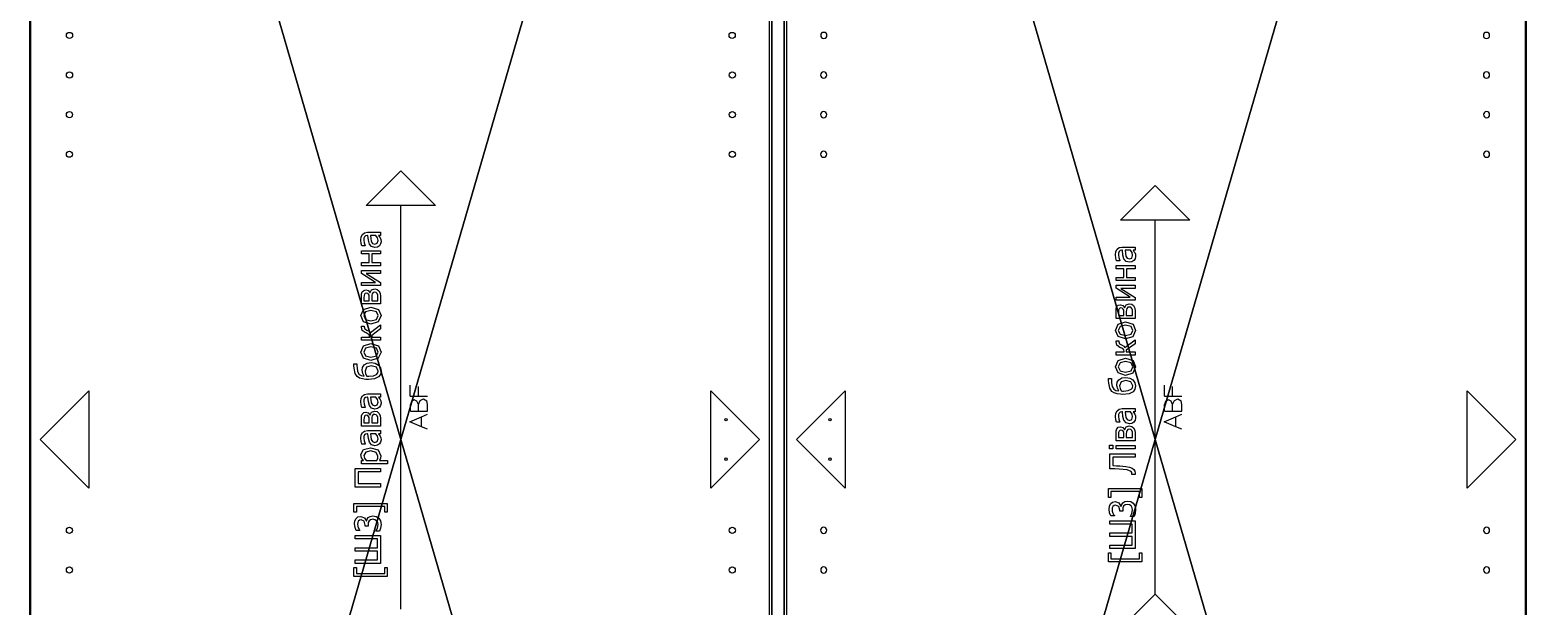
# Model space of a CAD drawing. Header units: millimetres. Extents: x -45532 to 18, y -11338 to 4436.
# Drawn here: x -40834 to -39624, y 897 to 1363 of the extents above; entities that cross this region are included whole.
import ezdxf

# ---------------------------------------------------------------- set-up
doc = ezdxf.new("R2010")
doc.units = ezdxf.units.MM
doc.header["$LTSCALE"] = 25.4
doc.layers.get('0').update_dxf_attribs({"true_color": 0xffffff})
for name, color, linetype, true_color in [('ABF_cuttingLines', 134, 'Continuous', 0x009987), ('ABF_D5.0_DEPTH8', 252, 'Continuous', 0x777799), ('ABF_edgeBanding', 252, 'Continuous', 0x777799), ('ABF_Label', 190, 'Continuous', 0x9900ff), ('DEPTH3.0-ARTICLE46331', 134, 'Continuous', 0x009987)]:
    doc.layers.add(name, color=color, linetype=linetype, true_color=true_color)

# ---------------------------------------------------------------- blocks, each defined once
blk = doc.blocks.new('Group184#1')
at = {"layer": 'DEPTH3.0-ARTICLE46331', "color": 0}
for centre in [(-37, 16), (-37, -16)]:
    blk.add_circle(centre, 1, dxfattribs=at)
blk = doc.blocks.new('Group#492')
at = {"layer": 'ABF_D5.0_DEPTH8', "color": 0, "extrusion": (1, 1.48988e-08, 2.29886e-14)}
blk.add_circle((2.5, 2.5, 0), 2.5, dxfattribs=at)
blk = doc.blocks.new('Group#672')
at = {"layer": 'ABF_D5.0_DEPTH8', "color": 0, "extrusion": (1, 1.48988e-08, 2.29886e-14)}
blk.add_circle((2.5, 2.5, 0), 2.5, dxfattribs=at)
blk = doc.blocks.new('Group#673')
at = {"layer": 'ABF_D5.0_DEPTH8', "color": 0, "extrusion": (1, 1.48988e-08, 2.29886e-14)}
blk.add_circle((2.5, 2.5, 0), 2.5, dxfattribs=at)
blk = doc.blocks.new('Group#676')
at = {"layer": 'ABF_D5.0_DEPTH8', "color": 0, "extrusion": (1, 1.48988e-08, 2.29886e-14)}
blk.add_circle((2.5, 2.5, 0), 2.5, dxfattribs=at)
blk = doc.blocks.new('Group#720')
at = {"layer": 'ABF_D5.0_DEPTH8', "color": 0, "extrusion": (1, 1.48988e-08, 2.29886e-14)}
blk.add_circle((2.5, 2.5, 0), 2.5, dxfattribs=at)
blk = doc.blocks.new('Group#721')
at = {"layer": 'ABF_D5.0_DEPTH8', "color": 0, "extrusion": (1, 1.48988e-08, 2.29886e-14)}
blk.add_circle((2.5, 2.5, 0), 2.5, dxfattribs=at)
blk = doc.blocks.new('Group#722')
at = {"layer": 'ABF_D5.0_DEPTH8', "color": 0, "extrusion": (1, 1.48988e-08, 2.29886e-14)}
blk.add_circle((2.5, 2.5, 0), 2.5, dxfattribs=at)
blk = doc.blocks.new('Group#723')
at = {"layer": 'ABF_D5.0_DEPTH8', "color": 0, "extrusion": (1, 1.48988e-08, 2.29886e-14)}
blk.add_circle((2.5, 2.5, 0), 2.5, dxfattribs=at)
blk = doc.blocks.new('Group#726')
at = {"layer": 'ABF_D5.0_DEPTH8', "color": 0, "extrusion": (1, 1.48988e-08, 2.29886e-14)}
blk.add_circle((2.5, 2.5, 0), 2.5, dxfattribs=at)
blk = doc.blocks.new('Group#727')
at = {"layer": 'ABF_D5.0_DEPTH8', "color": 0, "extrusion": (1, 1.48988e-08, 2.29886e-14)}
blk.add_circle((2.5, 2.5, 0), 2.5, dxfattribs=at)
blk = doc.blocks.new('Group#728')
at = {"layer": 'ABF_D5.0_DEPTH8', "color": 0, "extrusion": (1, 1.48988e-08, 2.29886e-14)}
blk.add_circle((2.5, 2.5, 0), 2.5, dxfattribs=at)
blk = doc.blocks.new('Group#729')
at = {"layer": 'ABF_D5.0_DEPTH8', "color": 0, "extrusion": (1, 1.48988e-08, 2.29886e-14)}
blk.add_circle((2.5, 2.5, 0), 2.5, dxfattribs=at)
blk = doc.blocks.new('Group1201#1')
at = {"layer": 'ABF_Label', "color": 0}
for p, q in [((-62.77, 6.86), (-62.77, 23.92)), ((-62.77, 23.92), (-58.21, 23.92)), ((-58.21, 23.92), (-58.21, 22.67)), ((-56.03, 10.29), (-56.03, 23.33)), ((-56.03, 23.33), (-54.3, 23.33)), ((-54.3, 23.33), (-54.3, 11.8)), ((-49.76, 11.8), (-49.76, 23.33)), ((-49.76, 23.33), (-48.03, 23.33)), ((-48.03, 23.33), (-48.03, 11.8)), ((-43.49, 11.8), (-43.49, 23.33)), ((-43.49, 23.33), (-41.76, 23.33)), ((-41.76, 23.33), (-41.76, 10.29)), ((-39.23, 22.8), (-37.68, 23.35)), ((-37.68, 23.35), (-35.82, 23.6)), ((-35.82, 23.6), (-34.27, 23.42)), ((-34.27, 23.42), (-33.08, 22.87)), ((-29.78, 22.67), (-29.78, 23.92)), ((-29.78, 23.92), (-25.23, 23.92)), ((-25.23, 23.92), (-25.23, 6.86)), ((-15.18, 20.74), (-15.1, 23.33)), ((-15.1, 23.33), (-7.34, 23.33)), ((-7.34, 23.33), (-7.34, 10.29)), ((-4.9, 21.71), (-4.9, 23.42)), ((-4.9, 23.42), (-3.03, 23.42)), ((-3.03, 23.42), (-3.03, 21.71)), ((24.66, 22.26), (26.28, 23.29)), ((26.28, 23.29), (28.94, 23.82)), ((28.94, 23.82), (30.2, 23.92)), ((30.2, 23.92), (31.22, 24)), ((31.22, 24), (31.22, 22.48)), ((-58.21, 22.67), (-61.24, 22.67)), ((-61.24, 22.67), (-61.24, 8.11)), ((-39.23, 20.95), (-39.23, 22.8)), ((-39.12, 20.95), (-39.23, 20.95)), ((-38.56, 21.31), (-39.12, 20.95)), ((-37.83, 21.68), (-38.56, 21.31)), ((-36.9, 21.98), (-37.83, 21.68)), ((-36.92, 16.63), (-36.92, 18.09)), ((-36.92, 18.09), (-36.34, 18.09)), ((-36.18, 16.63), (-36.92, 16.63)), ((-35.96, 22.09), (-36.9, 21.98)), ((-36.34, 18.09), (-34.42, 18.65)), ((-35.09, 16.53), (-36.18, 16.63)), ((-35.1, 22), (-35.96, 22.09)), ((-34.36, 21.69), (-35.1, 22)), ((-34.22, 16.17), (-35.09, 16.53)), ((-34.42, 18.65), (-33.68, 20.28)), ((-33.87, 21.12), (-34.36, 21.69)), ((-32.62, 18.57), (-34.32, 17.53)), ((-34.32, 17.53), (-34.32, 17.41)), ((-34.32, 17.41), (-33.44, 17.14)), ((-33.64, 15.45), (-34.22, 16.17)), ((-33.68, 20.28), (-33.87, 21.12)), ((-33.44, 14.29), (-33.64, 15.45)), ((-33.44, 17.14), (-32.57, 16.57)), ((-33.08, 22.87), (-32.21, 21.85)), ((-31.91, 20.46), (-32.62, 18.57)), ((-32.57, 16.57), (-31.91, 15.6)), ((-32.21, 21.85), (-31.91, 20.46)), ((-31.91, 15.6), (-31.66, 14.16)), ((-26.76, 22.67), (-29.78, 22.67)), ((-26.76, 8.11), (-26.76, 22.67)), ((-15.66, 14.43), (-15.27, 18.47)), ((-15.27, 18.47), (-15.18, 20.74)), ((-13.61, 18.17), (-13.83, 15.12)), ((-13.54, 19.86), (-13.61, 18.17)), ((-13.47, 21.79), (-13.54, 19.86)), ((-9.07, 21.79), (-13.47, 21.79)), ((-9.07, 10.29), (-9.07, 21.79)), ((-3.03, 21.71), (-4.9, 21.71)), ((-4.79, 10.29), (-4.79, 20.07)), ((-4.79, 20.07), (-3.14, 20.07)), ((-3.14, 20.07), (-3.14, 10.29)), ((-0.72, 10.29), (-0.72, 20.07)), ((-0.72, 20.07), (2.87, 20.07)), ((2.47, 18.76), (0.91, 18.76)), ((0.91, 18.76), (0.91, 16.08)), ((0.91, 16.08), (2.8, 16.08)), ((3.56, 18.73), (2.47, 18.76)), ((2.8, 16.08), (3.66, 16.14)), ((2.87, 20.07), (4.44, 20.01)), ((4.26, 18.53), (3.56, 18.73)), ((3.66, 16.14), (4.22, 16.38)), ((4.22, 16.38), (4.63, 16.85)), ((4.64, 18.15), (4.26, 18.53)), ((4.44, 20.01), (5.43, 19.67)), ((4.63, 16.85), (4.75, 17.57)), ((4.75, 17.57), (4.64, 18.15)), ((6.06, 16.57), (5.03, 15.7)), ((5.03, 15.7), (5.08, 15.64)), ((5.08, 15.64), (6.41, 14.83)), ((5.43, 19.67), (6.2, 18.93)), ((6.44, 17.82), (6.06, 16.57)), ((6.2, 18.93), (6.44, 17.82)), ((8.43, 14.86), (9.79, 15.99)), ((8.8, 19.86), (10.1, 20.15)), ((8.8, 18.19), (8.8, 19.86)), ((8.89, 18.19), (8.8, 18.19)), ((10.44, 18.69), (8.89, 18.19)), ((9.79, 15.99), (11.73, 16.51)), ((10.1, 20.15), (11.78, 20.31)), ((11.78, 18.86), (10.44, 18.69)), ((11.73, 16.51), (14.15, 16.73)), ((11.78, 20.31), (13.48, 20.15)), ((12.71, 18.79), (11.78, 18.86)), ((14.15, 15.42), (12.66, 15.27)), ((13.48, 18.52), (12.71, 18.79)), ((13.48, 20.15), (14.73, 19.58)), ((13.97, 17.98), (13.48, 18.52)), ((14.15, 17.04), (13.97, 17.98)), ((14.15, 16.73), (14.15, 17.04)), ((14.15, 12.7), (14.15, 15.42)), ((14.73, 19.58), (15.52, 18.54)), ((15.52, 18.54), (15.79, 16.98)), ((15.79, 16.98), (15.79, 10.29)), ((23.1, 16.51), (23.16, 17.85)), ((23.44, 13.41), (23.1, 16.51)), ((23.16, 17.85), (23.41, 19.47)), ((23.41, 19.47), (23.88, 21.03)), ((23.88, 21.03), (24.66, 22.26)), ((24.81, 16.84), (24.79, 16.29)), ((24.79, 16.29), (25.04, 13.81)), ((24.84, 17.36), (24.81, 16.84)), ((26.1, 17.99), (24.84, 17.36)), ((25.18, 20.19), (24.87, 18.63)), ((24.87, 18.63), (26.26, 19.41)), ((25.76, 21.27), (25.18, 20.19)), ((27.22, 22.01), (25.76, 21.27)), ((27.47, 18.23), (26.1, 17.99)), ((26.26, 19.41), (27.86, 19.73)), ((29.07, 22.33), (27.22, 22.01)), ((29.47, 17.39), (27.47, 18.23)), ((27.86, 19.73), (29.37, 19.47)), ((30.25, 22.42), (29.07, 22.33)), ((29.37, 19.47), (30.64, 18.63)), ((30.17, 15), (29.47, 17.39)), ((31.22, 22.48), (30.25, 22.42)), ((30.64, 18.63), (31.53, 17.16)), ((31.53, 17.16), (31.84, 15.1)), ((32.88, 15.18), (34.08, 18.99)), ((34.08, 18.99), (37.25, 20.35)), ((35.27, 18), (34.57, 15.18)), ((37.25, 18.93), (35.27, 18)), ((37.25, 20.35), (40.43, 18.99)), ((39.23, 18), (37.25, 18.93)), ((39.92, 15.18), (39.23, 18)), ((40.43, 18.99), (41.62, 15.18)), ((43.31, 10.29), (43.31, 20.07)), ((43.31, 20.07), (44.95, 20.07)), ((44.95, 20.07), (44.95, 15.82)), ((44.95, 15.82), (46.04, 16.09)), ((46.04, 16.09), (46.81, 17.09)), ((46.81, 17.09), (47.03, 17.6)), ((47.03, 17.6), (47.21, 18.1)), ((47.93, 16.15), (47.2, 15.49)), ((47.2, 15.49), (51.18, 10.29)), ((47.21, 18.1), (48.28, 19.63)), ((48.51, 17.33), (47.93, 16.15)), ((48.28, 19.63), (50.06, 20.07)), ((49.09, 18.37), (48.51, 17.33)), ((50.13, 18.66), (49.09, 18.37)), ((50.06, 20.07), (50.51, 20.07)), ((50.51, 18.66), (50.13, 18.66)), ((50.51, 20.07), (50.51, 18.66)), ((51.55, 15.18), (52.75, 18.99)), ((52.75, 18.99), (55.93, 20.35)), ((53.94, 18), (53.25, 15.18)), ((55.93, 18.93), (53.94, 18)), ((55.93, 20.35), (59.1, 18.99)), ((57.9, 18), (55.93, 18.93)), ((58.59, 15.18), (57.9, 18)), ((59.1, 18.99), (60.29, 15.18)), ((61.98, 10.29), (61.98, 20.07)), ((61.98, 20.07), (65.57, 20.07)), ((65.18, 18.76), (63.61, 18.76)), ((63.61, 18.76), (63.61, 16.08)), ((63.61, 16.08), (65.5, 16.08)), ((66.26, 18.73), (65.18, 18.76)), ((65.5, 16.08), (66.36, 16.14)), ((65.57, 20.07), (67.15, 20.01)), ((66.96, 18.53), (66.26, 18.73)), ((66.36, 16.14), (66.92, 16.38)), ((66.92, 16.38), (67.33, 16.85)), ((67.35, 18.15), (66.96, 18.53)), ((67.15, 20.01), (68.14, 19.67)), ((67.33, 16.85), (67.45, 17.57)), ((67.45, 17.57), (67.35, 18.15)), ((68.76, 16.57), (67.73, 15.7)), ((67.73, 15.7), (67.78, 15.64)), ((67.78, 15.64), (69.11, 14.83)), ((68.14, 19.67), (68.9, 18.93)), ((69.14, 17.82), (68.76, 16.57)), ((68.9, 18.93), (69.14, 17.82)), ((71.39, 10.29), (71.39, 20.07)), ((71.39, 20.07), (73.02, 20.07)), ((77.48, 17.59), (72.88, 10.29)), ((73.02, 20.07), (73.02, 12.89)), ((73.02, 12.89), (77.57, 20.07)), ((77.48, 10.29), (77.48, 17.59)), ((77.57, 20.07), (79.11, 20.07)), ((79.11, 20.07), (79.11, 10.29)), ((81.49, 10.29), (81.49, 20.07)), ((81.49, 20.07), (83.14, 20.07)), ((83.14, 20.07), (83.14, 16.12)), ((83.14, 16.12), (87.57, 16.12)), ((87.57, 16.12), (87.57, 20.07)), ((87.57, 20.07), (89.22, 20.07)), ((89.22, 20.07), (89.22, 10.29)), ((91.34, 14.86), (92.7, 15.99)), ((91.71, 19.86), (93.01, 20.15)), ((91.71, 18.19), (91.71, 19.86)), ((91.8, 18.19), (91.71, 18.19)), ((93.34, 18.69), (91.8, 18.19)), ((92.7, 15.99), (94.64, 16.51)), ((93.01, 20.15), (94.69, 20.31)), ((94.69, 18.86), (93.34, 18.69)), ((94.64, 16.51), (97.06, 16.73)), ((94.69, 20.31), (96.39, 20.15)), ((95.62, 18.79), (94.69, 18.86)), ((97.06, 15.42), (95.57, 15.27)), ((96.39, 18.52), (95.62, 18.79)), ((96.39, 20.15), (97.64, 19.58)), ((96.88, 17.98), (96.39, 18.52)), ((97.06, 17.04), (96.88, 17.98)), ((97.06, 16.73), (97.06, 17.04)), ((97.06, 12.7), (97.06, 15.42)), ((97.64, 19.58), (98.43, 18.54)), ((98.43, 18.54), (98.7, 16.98)), ((98.7, 16.98), (98.7, 10.29)), ((-61.24, 8.11), (-58.21, 8.11)), ((-58.21, 8.11), (-58.21, 6.86)), ((-41.76, 10.29), (-56.03, 10.29)), ((-54.3, 11.8), (-49.76, 11.8)), ((-48.03, 11.8), (-43.49, 11.8)), ((-39.58, 10.83), (-39.58, 12.67)), ((-39.58, 12.67), (-39.46, 12.67)), ((-37.96, 10.26), (-39.58, 10.83)), ((-39.46, 12.67), (-37.98, 11.9)), ((-37.98, 11.9), (-36.12, 11.54)), ((-36.02, 10.02), (-37.96, 10.26)), ((-36.12, 11.54), (-35.05, 11.71)), ((-34.19, 10.33), (-36.02, 10.02)), ((-35.05, 11.71), (-34.15, 12.26)), ((-32.81, 11.23), (-34.19, 10.33)), ((-34.15, 12.26), (-33.62, 13.11)), ((-33.62, 13.11), (-33.44, 14.29)), ((-31.96, 12.54), (-32.81, 11.23)), ((-31.66, 14.16), (-31.96, 12.54)), ((-29.78, 6.86), (-29.78, 8.11)), ((-29.78, 8.11), (-26.76, 8.11)), ((-18.04, 10.29), (-18.04, 11.97)), ((-18.04, 11.97), (-17.92, 11.97)), ((-17.74, 10.28), (-18.04, 10.29)), ((-17.92, 11.97), (-17.77, 11.96)), ((-17.77, 11.96), (-17.58, 11.95)), ((-17.37, 10.27), (-17.74, 10.28)), ((-17.58, 11.95), (-17, 12.04)), ((-16.33, 10.44), (-17.37, 10.27)), ((-17, 12.04), (-16.53, 12.34)), ((-16.53, 12.34), (-15.66, 14.43)), ((-15.48, 10.98), (-16.33, 10.44)), ((-14.78, 11.81), (-15.48, 10.98)), ((-14.23, 13.09), (-14.78, 11.81)), ((-13.83, 15.12), (-14.23, 13.09)), ((-7.34, 10.29), (-9.07, 10.29)), ((-3.14, 10.29), (-4.79, 10.29)), ((3.12, 10.29), (-0.72, 10.29)), ((2.84, 14.8), (0.91, 14.8)), ((0.91, 14.8), (0.91, 11.61)), ((0.91, 11.61), (2.33, 11.61)), ((2.33, 11.61), (3.71, 11.68)), ((3.81, 14.77), (2.84, 14.8)), ((4.69, 10.45), (3.12, 10.29)), ((3.71, 11.68), (4.55, 11.96)), ((4.47, 14.58), (3.81, 14.77)), ((5.11, 14.04), (4.47, 14.58)), ((4.55, 11.96), (5.08, 12.48)), ((5.93, 11.08), (4.69, 10.45)), ((5.08, 12.48), (5.25, 13.24)), ((5.25, 13.24), (5.11, 14.04)), ((6.68, 11.99), (5.93, 11.08)), ((6.41, 14.83), (6.95, 13.25)), ((6.95, 13.25), (6.68, 11.99)), ((8, 13.13), (8.43, 14.86)), ((8.24, 11.88), (8, 13.13)), ((8.87, 10.89), (8.24, 11.88)), ((9.82, 10.25), (8.87, 10.89)), ((10.13, 14.39), (9.7, 13.23)), ((9.7, 13.23), (10.17, 11.96)), ((10.97, 10.02), (9.82, 10.25)), ((11.22, 15.01), (10.13, 14.39)), ((10.17, 11.96), (11.56, 11.54)), ((12.11, 10.14), (10.97, 10.02)), ((12.66, 15.27), (11.22, 15.01)), ((11.56, 11.54), (12.97, 11.87)), ((12.96, 10.49), (12.11, 10.14)), ((13.61, 10.92), (12.96, 10.49)), ((12.97, 11.87), (14.15, 12.7)), ((14.15, 11.33), (13.61, 10.92)), ((14.15, 10.29), (14.15, 11.33)), ((15.79, 10.29), (14.15, 10.29)), ((24.45, 11.32), (23.44, 13.41)), ((25.76, 10.34), (24.45, 11.32)), ((25.04, 13.81), (25.72, 12.31)), ((25.72, 12.31), (26.55, 11.64)), ((27.45, 10.02), (25.76, 10.34)), ((26.55, 11.64), (27.51, 11.45)), ((29.11, 10.37), (27.45, 10.02)), ((27.51, 11.45), (29.47, 12.4)), ((30.51, 11.39), (29.11, 10.37)), ((29.47, 12.4), (30.17, 15)), ((31.48, 13.01), (30.51, 11.39)), ((31.84, 15.1), (31.48, 13.01)), ((34.04, 11.41), (32.88, 15.18)), ((37.25, 10.02), (34.04, 11.41)), ((34.57, 15.18), (35.27, 12.39)), ((35.27, 12.39), (37.25, 11.44)), ((37.25, 11.44), (39.22, 12.37)), ((40.43, 11.36), (37.25, 10.02)), ((39.22, 12.37), (39.92, 15.18)), ((41.62, 15.18), (40.43, 11.36)), ((44.95, 10.29), (43.31, 10.29)), ((45.78, 14.8), (44.95, 14.8)), ((44.95, 14.8), (44.95, 10.29)), ((49.13, 10.29), (45.78, 14.8)), ((51.18, 10.29), (49.13, 10.29)), ((52.72, 11.41), (51.55, 15.18)), ((55.93, 10.02), (52.72, 11.41)), ((53.25, 15.18), (53.94, 12.39)), ((53.94, 12.39), (55.93, 11.44)), ((55.93, 11.44), (57.89, 12.37)), ((59.1, 11.36), (55.93, 10.02)), ((57.89, 12.37), (58.59, 15.18)), ((60.29, 15.18), (59.1, 11.36)), ((65.83, 10.29), (61.98, 10.29)), ((65.55, 14.8), (63.61, 14.8)), ((63.61, 14.8), (63.61, 11.61)), ((63.61, 11.61), (65.04, 11.61)), ((65.04, 11.61), (66.41, 11.68)), ((66.52, 14.77), (65.55, 14.8)), ((67.39, 10.45), (65.83, 10.29)), ((66.41, 11.68), (67.25, 11.96)), ((67.17, 14.58), (66.52, 14.77)), ((67.81, 14.04), (67.17, 14.58)), ((67.25, 11.96), (67.79, 12.48)), ((68.64, 11.08), (67.39, 10.45)), ((67.79, 12.48), (67.95, 13.24)), ((67.95, 13.24), (67.81, 14.04)), ((69.38, 11.99), (68.64, 11.08)), ((69.11, 14.83), (69.65, 13.25)), ((69.65, 13.25), (69.38, 11.99)), ((72.88, 10.29), (71.39, 10.29)), ((79.11, 10.29), (77.48, 10.29)), ((83.14, 10.29), (81.49, 10.29)), ((87.57, 14.7), (83.14, 14.7)), ((83.14, 14.7), (83.14, 10.29)), ((87.57, 10.29), (87.57, 14.7)), ((89.22, 10.29), (87.57, 10.29)), ((90.91, 13.13), (91.34, 14.86)), ((91.15, 11.88), (90.91, 13.13)), ((91.78, 10.89), (91.15, 11.88)), ((92.73, 10.25), (91.78, 10.89)), ((93.04, 14.39), (92.61, 13.23)), ((92.61, 13.23), (93.08, 11.96)), ((93.88, 10.02), (92.73, 10.25)), ((94.12, 15.01), (93.04, 14.39)), ((93.08, 11.96), (94.47, 11.54)), ((95.02, 10.14), (93.88, 10.02)), ((95.57, 15.27), (94.12, 15.01)), ((94.47, 11.54), (95.88, 11.87)), ((95.87, 10.49), (95.02, 10.14)), ((96.52, 10.92), (95.87, 10.49)), ((95.88, 11.87), (97.06, 12.7)), ((97.06, 11.33), (96.52, 10.92)), ((97.06, 10.29), (97.06, 11.33)), ((98.7, 10.29), (97.06, 10.29)), ((-79.46, 0), (112.48, 0)), ((-58.21, 6.86), (-62.77, 6.86)), ((-25.23, 6.86), (-29.78, 6.86)), ((6.49, -10.57), (8.95, -4.58)), ((8.95, -4.58), (11.61, -10.57)), ((14.53, -4.88), (17.96, -4.88)), ((14.53, -4.88), (14.53, -8.98)), ((19.51, -5.38), (17.96, -4.88)), ((20.29, -6.84), (19.51, -5.38)), ((19.55, -8.25), (20.29, -6.84)), ((22.27, -4.79), (22.27, -8.97)), ((22.27, -4.79), (27.81, -4.79)), ((5.21, -13.72), (6.49, -10.57)), ((6.49, -10.57), (11.61, -10.57)), ((11.61, -10.57), (13.01, -13.72)), ((14.53, -8.98), (14.53, -13.72)), ((14.53, -8.98), (17.96, -8.98)), ((14.53, -13.72), (17.96, -13.72)), ((17.96, -8.98), (19.55, -8.25)), ((17.96, -8.98), (20.04, -9.9)), ((17.96, -13.72), (19.76, -13.36)), ((20.74, -11.59), (19.76, -13.36)), ((20.04, -9.9), (20.74, -11.59)), ((22.27, -8.97), (27.09, -8.97)), ((22.27, -8.97), (22.27, -13.72))]:
    blk.add_line(p, q, dxfattribs=at)
for points in [[(-79.46, 0, 0), (-104.86, -25.4, 0), (-130.26, 0, 0), (-104.86, 25.4, 0), (-79.46, 0, 0)], [(112.48, 17.78, 0), (130.26, 0, 0), (112.48, -17.78, 0), (112.48, 17.78, 0)]]:
    blk.add_polyline3d(points, close=True, dxfattribs=at)
blk = doc.blocks.new('Group1834#1')
at = {"layer": 'ABF_cuttingLines', "color": 0}
blk.add_polyline3d([(-186.9, 2080.1, 0), (-186.9, 16.9, 0), (410.7, 16.9, 0), (410.7, 2080.1, 0), (-186.9, 2080.1, 0)], close=True, dxfattribs=at)
blk = doc.blocks.new('Group1835#1')
at = {"layer": 'ABF_edgeBanding', "color": 0}
for points in [[(-179, 1048.5, 0), (-139.7, 1087.8, 0), (-139.7, 1009.2, 0), (-179, 1048.5, 0)], [(402.9, 1048.5, 0), (363.5, 1009.2, 0), (363.5, 1087.8, 0), (402.9, 1048.5, 0)]]:
    blk.add_polyline3d(points, close=True, dxfattribs=at)
blk = doc.blocks.new('___#56')
at = {"color": 0}
for p, q in [((-188.9, 2080.5), (-188.9, 16.5)), ((-188.9, 2080.5, 18), (-188.9, 16.5, 18)), ((-188.9, 2080.5), (-188.9, 16.5)), ((-188.9, 2080.5, 18), (-188.9, 16.5, 18)), ((411.1, 16.5), (411.1, 2080.5)), ((411.1, 16.5, 18), (411.1, 2080.5, 18)), ((411.1, 16.5), (411.1, 2080.5)), ((411.1, 16.5, 18), (411.1, 2080.5, 18))]:
    blk.add_line(p, q, dxfattribs=at)
at = {"color": 0, "extrusion": (-0.009842, 0.999952, 9.26182e-13), "rotation": 269.9999991284582}
for name, p in [('Group#722', (140.8, 18, 1374)), ('Group#723', (-395.1, 18, 1368.7)), ('Group#720', (141.2, 18, 1342)), ('Group#721', (-394.8, 18, 1336.7)), ('Group#726', (141.5, 18, 1310)), ('Group#729', (-394.5, 18, 1304.7)), ('Group#727', (141.8, 18, 1278)), ('Group#728', (-394.2, 18, 1272.7)), ('Group#492', (144.8, 18, 974)), ('Group#672', (-391.2, 18, 968.7)), ('Group#673', (145.1, 18, 942)), ('Group#676', (-390.9, 18, 936.7))]:
    blk.add_blockref(name, p, dxfattribs=at)
at = {"color": 0, "rotation": 180}
blk.add_blockref('Group184#1', (-188.9, 1048.5, 18), dxfattribs=at)
at = {"layer": 'ABF_cuttingLines', "color": 0}
blk.add_blockref('Group1834#1', (0, 0, 18), dxfattribs=at)
at = {"layer": 'ABF_edgeBanding', "color": 0}
blk.add_blockref('Group1835#1', (0, 0, 18), dxfattribs=at)
at = {"layer": 'ABF_Label', "color": 0, "xscale": 1.574803149606299, "yscale": 1.574803149606299, "rotation": 90}
blk.add_blockref('Group1201#1', (111.1, 1048.5, 18), dxfattribs=at)
at = {"color": 0}
mesh = blk.add_polyface(dxfattribs=at)
corners = [(411.1, 2080.5), (-188.9, 16.5), (-188.9, 2080.5), (411.1, 16.5)]
mesh.append_faces([[corners[k] for k in face] for face in [(0, 1, 2), (1, 0, 3)]], dxfattribs={"vtx0": -1, "color": 0})
at = {"color": 7, "true_color": 0xffffff}
mesh = blk.add_polyface(dxfattribs=at)
corners = [(411.1, 16.5, 18), (-188.9, 2080.5, 18), (-188.9, 16.5, 18), (411.1, 2080.5, 18)]
mesh.append_faces([[corners[k] for k in face] for face in [(0, 1, 2), (1, 0, 3)]], dxfattribs={"vtx0": -1, "color": 7})
at = {"color": 0}
mesh = blk.add_polyface(dxfattribs=at)
corners = [(-188.9, 16.5, 18), (-188.9, 2080.5), (-188.9, 16.5), (-188.9, 2080.5, 18)]
mesh.append_faces([[corners[k] for k in face] for face in [(0, 1, 2), (1, 0, 3)]], dxfattribs={"vtx0": -1, "color": 0})
mesh = blk.add_polyface(dxfattribs=at)
corners = [(411.1, 2080.5), (411.1, 16.5, 18), (411.1, 16.5), (411.1, 2080.5, 18)]
mesh.append_faces([[corners[k] for k in face] for face in [(0, 1, 2), (1, 0, 3)]], dxfattribs={"vtx0": -1, "color": 0})
blk = doc.blocks.new('Group196#1')
at = {"layer": 'DEPTH3.0-ARTICLE46331', "color": 0, "extrusion": (0, 0, -1)}
for centre in [(37, 16), (37, -16)]:
    blk.add_circle(centre, 1, dxfattribs=at)
blk = doc.blocks.new('Group#654')
at = {"layer": 'ABF_D5.0_DEPTH8', "color": 0, "extrusion": (1, 1.48988e-08, 2.29886e-14)}
blk.add_circle((2.5, 2.5, 0), 2.5, dxfattribs=at)
blk = doc.blocks.new('Group#655')
at = {"layer": 'ABF_D5.0_DEPTH8', "color": 0, "extrusion": (1, 1.48988e-08, 2.29886e-14)}
blk.add_circle((2.5, 2.5, 0), 2.5, dxfattribs=at)
blk = doc.blocks.new('Group#656')
at = {"layer": 'ABF_D5.0_DEPTH8', "color": 0, "extrusion": (1, 1.48988e-08, 2.29886e-14)}
blk.add_circle((2.5, 2.5, 0), 2.5, dxfattribs=at)
blk = doc.blocks.new('Group#659')
at = {"layer": 'ABF_D5.0_DEPTH8', "color": 0, "extrusion": (1, 1.48988e-08, 2.29886e-14)}
blk.add_circle((2.5, 2.5, 0), 2.5, dxfattribs=at)
blk = doc.blocks.new('Group#660')
at = {"layer": 'ABF_D5.0_DEPTH8', "color": 0, "extrusion": (1, 1.48988e-08, 2.29886e-14)}
blk.add_circle((2.5, 2.5, 0), 2.5, dxfattribs=at)
blk = doc.blocks.new('Group#661')
at = {"layer": 'ABF_D5.0_DEPTH8', "color": 0, "extrusion": (1, 1.48988e-08, 2.29886e-14)}
blk.add_circle((2.5, 2.5, 0), 2.5, dxfattribs=at)
blk = doc.blocks.new('Group#662')
at = {"layer": 'ABF_D5.0_DEPTH8', "color": 0, "extrusion": (1, 1.48988e-08, 2.29886e-14)}
blk.add_circle((2.5, 2.5, 0), 2.5, dxfattribs=at)
blk = doc.blocks.new('Group#663')
at = {"layer": 'ABF_D5.0_DEPTH8', "color": 0, "extrusion": (1, 1.48988e-08, 2.29886e-14)}
blk.add_circle((2.5, 2.5, 0), 2.5, dxfattribs=at)
blk = doc.blocks.new('Group#665')
at = {"layer": 'ABF_D5.0_DEPTH8', "color": 0, "extrusion": (1, 1.48988e-08, 2.29886e-14)}
blk.add_circle((2.5, 2.5, 0), 2.5, dxfattribs=at)
blk = doc.blocks.new('Group#666')
at = {"layer": 'ABF_D5.0_DEPTH8', "color": 0, "extrusion": (1, 1.48988e-08, 2.29886e-14)}
blk.add_circle((2.5, 2.5, 0), 2.5, dxfattribs=at)
blk = doc.blocks.new('Group#667')
at = {"layer": 'ABF_D5.0_DEPTH8', "color": 0, "extrusion": (1, 1.48988e-08, 2.29886e-14)}
blk.add_circle((2.5, 2.5, 0), 2.5, dxfattribs=at)
blk = doc.blocks.new('Group#668')
at = {"layer": 'ABF_D5.0_DEPTH8', "color": 0, "extrusion": (1, 1.48988e-08, 2.29886e-14)}
blk.add_circle((2.5, 2.5, 0), 2.5, dxfattribs=at)
blk = doc.blocks.new('Group1195#1')
at = {"layer": 'ABF_Label', "color": 0}
for p, q in [((-70.36, 7.03), (-70.36, 24.09)), ((-70.36, 24.09), (-65.81, 24.09)), ((-65.81, 24.09), (-65.81, 22.84)), ((-63.63, 10.47), (-63.63, 23.51)), ((-63.63, 23.51), (-61.89, 23.51)), ((-61.89, 23.51), (-61.89, 11.97)), ((-57.36, 11.97), (-57.36, 23.51)), ((-57.36, 23.51), (-55.62, 23.51)), ((-55.62, 23.51), (-55.62, 11.97)), ((-51.08, 11.97), (-51.08, 23.51)), ((-51.08, 23.51), (-49.35, 23.51)), ((-49.35, 23.51), (-49.35, 10.47)), ((-46.82, 22.97), (-45.27, 23.53)), ((-45.27, 23.53), (-43.41, 23.78)), ((-43.41, 23.78), (-41.87, 23.6)), ((-41.87, 23.6), (-40.67, 23.04)), ((-37.38, 22.84), (-37.38, 24.09)), ((-37.38, 24.09), (-32.82, 24.09)), ((-32.82, 24.09), (-32.82, 7.03)), ((-24.44, 10.47), (-24.44, 23.51)), ((-24.44, 23.51), (-14.97, 23.51)), ((-14.97, 23.51), (-14.97, 10.47)), ((32.25, 22.43), (33.88, 23.46)), ((33.88, 23.46), (36.54, 24)), ((36.54, 24), (37.79, 24.1)), ((37.79, 24.1), (38.81, 24.17)), ((38.81, 24.17), (38.81, 22.66)), ((-65.81, 22.84), (-68.83, 22.84)), ((-68.83, 22.84), (-68.83, 8.29)), ((-46.82, 21.13), (-46.82, 22.97)), ((-46.71, 21.13), (-46.82, 21.13)), ((-46.16, 21.48), (-46.71, 21.13)), ((-45.43, 21.85), (-46.16, 21.48)), ((-44.5, 22.15), (-45.43, 21.85)), ((-44.52, 16.81), (-44.52, 18.26)), ((-44.52, 18.26), (-43.94, 18.26)), ((-43.77, 16.81), (-44.52, 16.81)), ((-43.55, 22.26), (-44.5, 22.15)), ((-43.94, 18.26), (-42.02, 18.82)), ((-42.68, 16.71), (-43.77, 16.81)), ((-42.69, 22.18), (-43.55, 22.26)), ((-41.96, 21.86), (-42.69, 22.18)), ((-41.81, 16.34), (-42.68, 16.71)), ((-42.02, 18.82), (-41.27, 20.45)), ((-41.47, 21.3), (-41.96, 21.86)), ((-40.22, 18.74), (-41.91, 17.71)), ((-41.91, 17.71), (-41.91, 17.59)), ((-41.91, 17.59), (-41.03, 17.32)), ((-41.24, 15.63), (-41.81, 16.34)), ((-41.27, 20.45), (-41.47, 21.3)), ((-41.03, 14.46), (-41.24, 15.63)), ((-41.03, 17.32), (-40.16, 16.75)), ((-40.67, 23.04), (-39.8, 22.03)), ((-39.51, 20.64), (-40.22, 18.74)), ((-40.16, 16.75), (-39.51, 15.78)), ((-39.8, 22.03), (-39.51, 20.64)), ((-39.51, 15.78), (-39.25, 14.34)), ((-34.36, 22.84), (-37.38, 22.84)), ((-34.36, 8.29), (-34.36, 22.84)), ((-16.71, 21.97), (-22.71, 21.97)), ((-22.71, 21.97), (-22.71, 10.47)), ((-16.71, 10.47), (-16.71, 21.97)), ((-12.46, 6.86), (-12.46, 20.25)), ((-12.46, 20.25), (-10.81, 20.25)), ((-10.81, 20.25), (-10.81, 19.23)), ((-10.81, 19.23), (-9.45, 20.15)), ((-9.57, 18.64), (-10.81, 17.84)), ((-10.81, 17.84), (-10.81, 12.3)), ((-8.22, 18.95), (-9.57, 18.64)), ((-9.45, 20.15), (-7.82, 20.52)), ((-6.49, 18.03), (-8.22, 18.95)), ((-7.82, 20.52), (-5.19, 19.19)), ((-6.66, 12.69), (-5.95, 15.43)), ((-5.95, 15.43), (-6.49, 18.03)), ((-4.25, 15.62), (-5.42, 11.72)), ((-5.19, 19.19), (-4.25, 15.62)), ((-2.8, 15.03), (-1.44, 16.17)), ((-2.43, 20.04), (-1.13, 20.33)), ((-2.43, 18.37), (-2.43, 20.04)), ((-2.33, 18.37), (-2.43, 18.37)), ((-0.79, 18.86), (-2.33, 18.37)), ((-1.44, 16.17), (0.5, 16.69)), ((-1.13, 20.33), (0.56, 20.49)), ((0.55, 19.03), (-0.79, 18.86)), ((1.44, 15.45), (-0.01, 15.19)), ((0.5, 16.69), (2.92, 16.9)), ((1.48, 18.97), (0.55, 19.03)), ((0.56, 20.49), (2.26, 20.33)), ((2.92, 15.59), (1.44, 15.45)), ((2.26, 18.7), (1.48, 18.97)), ((2.26, 20.33), (3.5, 19.76)), ((2.75, 18.15), (2.26, 18.7)), ((2.92, 17.22), (2.75, 18.15)), ((2.92, 16.9), (2.92, 17.22)), ((2.92, 12.88), (2.92, 15.59)), ((3.5, 19.76), (4.3, 18.72)), ((4.3, 18.72), (4.56, 17.16)), ((4.56, 17.16), (4.56, 10.47)), ((6.87, 10.47), (6.87, 20.25)), ((6.87, 20.25), (10.46, 20.25)), ((10.07, 18.94), (8.5, 18.94)), ((8.5, 18.94), (8.5, 16.26)), ((8.5, 16.26), (10.39, 16.26)), ((11.15, 18.91), (10.07, 18.94)), ((10.39, 16.26), (11.25, 16.31)), ((10.46, 20.25), (12.04, 20.18)), ((11.85, 18.71), (11.15, 18.91)), ((11.25, 16.31), (11.81, 16.55)), ((11.81, 16.55), (12.22, 17.03)), ((12.24, 18.32), (11.85, 18.71)), ((12.04, 20.18), (13.03, 19.85)), ((12.22, 17.03), (12.35, 17.74)), ((12.35, 17.74), (12.24, 18.32)), ((13.65, 16.74), (12.63, 15.88)), ((12.63, 15.88), (12.67, 15.82)), ((12.67, 15.82), (14.01, 15)), ((13.03, 19.85), (13.79, 19.1)), ((14.04, 18), (13.65, 16.74)), ((13.79, 19.1), (14.04, 18)), ((16.02, 15.03), (17.38, 16.17)), ((16.39, 20.04), (17.7, 20.33)), ((16.39, 18.37), (16.39, 20.04)), ((16.49, 18.37), (16.39, 18.37)), ((18.03, 18.86), (16.49, 18.37)), ((17.38, 16.17), (19.33, 16.69)), ((17.7, 20.33), (19.38, 20.49)), ((19.37, 19.03), (18.03, 18.86)), ((20.26, 15.45), (18.81, 15.19)), ((19.33, 16.69), (21.74, 16.9)), ((20.31, 18.97), (19.37, 19.03)), ((19.38, 20.49), (21.08, 20.33)), ((21.74, 15.59), (20.26, 15.45)), ((21.08, 18.7), (20.31, 18.97)), ((21.08, 20.33), (22.32, 19.76)), ((21.57, 18.15), (21.08, 18.7)), ((21.74, 17.22), (21.57, 18.15)), ((21.74, 16.9), (21.74, 17.22)), ((21.74, 12.88), (21.74, 15.59)), ((22.32, 19.76), (23.12, 18.72)), ((23.12, 18.72), (23.38, 17.16)), ((23.38, 17.16), (23.38, 10.47)), ((30.69, 16.69), (30.75, 18.02)), ((31.03, 13.58), (30.69, 16.69)), ((30.75, 18.02), (31, 19.65)), ((31, 19.65), (31.47, 21.21)), ((31.47, 21.21), (32.25, 22.43)), ((32.4, 17.01), (32.39, 16.47)), ((32.39, 16.47), (32.63, 13.99)), ((32.44, 17.53), (32.4, 17.01)), ((33.69, 18.17), (32.44, 17.53)), ((32.77, 20.36), (32.46, 18.8)), ((32.46, 18.8), (33.85, 19.59)), ((33.36, 21.44), (32.77, 20.36)), ((34.81, 22.19), (33.36, 21.44)), ((35.07, 18.4), (33.69, 18.17)), ((33.85, 19.59), (35.45, 19.91)), ((36.66, 22.5), (34.81, 22.19)), ((37.06, 17.57), (35.07, 18.4)), ((35.45, 19.91), (36.97, 19.64)), ((37.84, 22.59), (36.66, 22.5)), ((36.97, 19.64), (38.24, 18.8)), ((37.76, 15.18), (37.06, 17.57)), ((38.81, 22.66), (37.84, 22.59)), ((38.24, 18.8), (39.12, 17.34)), ((39.12, 17.34), (39.44, 15.28)), ((40.47, 15.35), (41.67, 19.16)), ((41.67, 19.16), (44.85, 20.52)), ((42.86, 18.18), (42.17, 15.35)), ((44.85, 19.1), (42.86, 18.18)), ((44.85, 20.52), (48.02, 19.17)), ((46.82, 18.18), (44.85, 19.1)), ((47.51, 15.35), (46.82, 18.18)), ((48.02, 19.17), (49.21, 15.35)), ((50.9, 10.47), (50.9, 20.25)), ((50.9, 20.25), (52.55, 20.25)), ((52.55, 20.25), (52.55, 15.99)), ((52.55, 15.99), (53.64, 16.26)), ((53.64, 16.26), (54.4, 17.26)), ((54.4, 17.26), (54.62, 17.77)), ((54.62, 17.77), (54.81, 18.28)), ((55.53, 16.32), (54.79, 15.67)), ((54.79, 15.67), (58.77, 10.47)), ((54.81, 18.28), (55.88, 19.8)), ((56.1, 17.51), (55.53, 16.32)), ((55.88, 19.8), (57.65, 20.25)), ((56.69, 18.55), (56.1, 17.51)), ((57.72, 18.83), (56.69, 18.55)), ((57.65, 20.25), (58.1, 20.25)), ((58.1, 18.83), (57.72, 18.83)), ((58.1, 20.25), (58.1, 18.83)), ((59.14, 15.35), (60.35, 19.16)), ((60.35, 19.16), (63.52, 20.52)), ((61.54, 18.18), (60.84, 15.35)), ((63.52, 19.1), (61.54, 18.18)), ((63.52, 20.52), (66.69, 19.17)), ((65.49, 18.18), (63.52, 19.1)), ((66.18, 15.35), (65.49, 18.18)), ((66.69, 19.17), (67.88, 15.35)), ((69.57, 10.47), (69.57, 20.25)), ((69.57, 20.25), (73.17, 20.25)), ((72.77, 18.94), (71.2, 18.94)), ((71.2, 18.94), (71.2, 16.26)), ((71.2, 16.26), (73.1, 16.26)), ((73.85, 18.91), (72.77, 18.94)), ((73.1, 16.26), (73.95, 16.31)), ((73.17, 20.25), (74.74, 20.18)), ((74.56, 18.71), (73.85, 18.91)), ((73.95, 16.31), (74.51, 16.55)), ((74.51, 16.55), (74.93, 17.03)), ((74.94, 18.32), (74.56, 18.71)), ((74.74, 20.18), (75.73, 19.85)), ((74.93, 17.03), (75.05, 17.74)), ((75.05, 17.74), (74.94, 18.32)), ((76.35, 16.74), (75.33, 15.88)), ((75.33, 15.88), (75.37, 15.82)), ((75.37, 15.82), (76.71, 15)), ((75.73, 19.85), (76.49, 19.1)), ((76.74, 18), (76.35, 16.74)), ((76.49, 19.1), (76.74, 18)), ((78.98, 10.47), (78.98, 20.25)), ((78.98, 20.25), (80.61, 20.25)), ((85.08, 17.76), (80.47, 10.47)), ((80.61, 20.25), (80.61, 13.07)), ((80.61, 13.07), (85.16, 20.25)), ((85.08, 10.47), (85.08, 17.76)), ((85.16, 20.25), (86.71, 20.25)), ((86.71, 20.25), (86.71, 10.47)), ((89.09, 10.47), (89.09, 20.25)), ((89.09, 20.25), (90.73, 20.25)), ((90.73, 20.25), (90.73, 16.29)), ((90.73, 16.29), (95.17, 16.29)), ((95.17, 16.29), (95.17, 20.25)), ((95.17, 20.25), (96.81, 20.25)), ((96.81, 20.25), (96.81, 10.47)), ((98.93, 15.03), (100.29, 16.17)), ((99.3, 20.04), (100.61, 20.33)), ((99.3, 18.37), (99.3, 20.04)), ((99.4, 18.37), (99.3, 18.37)), ((100.94, 18.86), (99.4, 18.37)), ((100.29, 16.17), (102.23, 16.69)), ((100.61, 20.33), (102.29, 20.49)), ((102.28, 19.03), (100.94, 18.86)), ((103.17, 15.45), (101.72, 15.19)), ((102.23, 16.69), (104.65, 16.9)), ((103.22, 18.97), (102.28, 19.03)), ((102.29, 20.49), (103.99, 20.33)), ((104.65, 15.59), (103.17, 15.45)), ((103.99, 18.7), (103.22, 18.97)), ((103.99, 20.33), (105.23, 19.76)), ((104.48, 18.15), (103.99, 18.7)), ((104.65, 17.22), (104.48, 18.15)), ((104.65, 16.9), (104.65, 17.22)), ((104.65, 12.88), (104.65, 15.59)), ((105.23, 19.76), (106.03, 18.72)), ((106.03, 18.72), (106.29, 17.16)), ((106.29, 17.16), (106.29, 10.47)), ((-68.83, 8.29), (-65.81, 8.29)), ((-65.81, 8.29), (-65.81, 7.03)), ((-49.35, 10.47), (-63.63, 10.47)), ((-61.89, 11.97), (-57.36, 11.97)), ((-55.62, 11.97), (-51.08, 11.97)), ((-47.18, 11), (-47.18, 12.85)), ((-47.18, 12.85), (-47.06, 12.85)), ((-45.56, 10.43), (-47.18, 11)), ((-47.06, 12.85), (-45.58, 12.08)), ((-45.58, 12.08), (-43.72, 11.71)), ((-43.61, 10.2), (-45.56, 10.43)), ((-43.72, 11.71), (-42.65, 11.88)), ((-41.78, 10.5), (-43.61, 10.2)), ((-42.65, 11.88), (-41.75, 12.44)), ((-40.41, 11.4), (-41.78, 10.5)), ((-41.75, 12.44), (-41.21, 13.29)), ((-41.21, 13.29), (-41.03, 14.46)), ((-39.55, 12.71), (-40.41, 11.4)), ((-39.25, 14.34), (-39.55, 12.71)), ((-37.38, 7.03), (-37.38, 8.29)), ((-37.38, 8.29), (-34.36, 8.29)), ((-22.71, 10.47), (-24.44, 10.47)), ((-14.97, 10.47), (-16.71, 10.47)), ((-10.81, 12.3), (-9.7, 11.87)), ((-9.67, 10.44), (-10.81, 10.96)), ((-10.81, 10.96), (-10.81, 6.86)), ((-9.7, 11.87), (-8.65, 11.75)), ((-8.38, 10.27), (-9.67, 10.44)), ((-8.65, 11.75), (-6.66, 12.69)), ((-5.42, 11.72), (-8.38, 10.27)), ((-3.23, 13.3), (-2.8, 15.03)), ((-2.99, 12.06), (-3.23, 13.3)), ((-2.36, 11.06), (-2.99, 12.06)), ((-1.41, 10.42), (-2.36, 11.06)), ((-1.1, 14.57), (-1.53, 13.41)), ((-1.53, 13.41), (-1.06, 12.14)), ((-0.26, 10.2), (-1.41, 10.42)), ((-0.01, 15.19), (-1.1, 14.57)), ((-1.06, 12.14), (0.33, 11.71)), ((0.88, 10.32), (-0.26, 10.2)), ((0.33, 11.71), (1.74, 12.05)), ((1.73, 10.67), (0.88, 10.32)), ((2.38, 11.09), (1.73, 10.67)), ((1.74, 12.05), (2.92, 12.88)), ((2.92, 11.51), (2.38, 11.09)), ((2.92, 10.47), (2.92, 11.51)), ((4.56, 10.47), (2.92, 10.47)), ((10.72, 10.47), (6.87, 10.47)), ((10.44, 14.98), (8.5, 14.98)), ((8.5, 14.98), (8.5, 11.78)), ((8.5, 11.78), (9.93, 11.78)), ((9.93, 11.78), (11.3, 11.85)), ((11.41, 14.94), (10.44, 14.98)), ((12.28, 10.63), (10.72, 10.47)), ((11.3, 11.85), (12.14, 12.13)), ((12.07, 14.76), (11.41, 14.94)), ((12.7, 14.22), (12.07, 14.76)), ((12.14, 12.13), (12.68, 12.66)), ((13.53, 11.25), (12.28, 10.63)), ((12.68, 12.66), (12.84, 13.42)), ((12.84, 13.42), (12.7, 14.22)), ((14.27, 12.17), (13.53, 11.25)), ((14.01, 15), (14.54, 13.43)), ((14.54, 13.43), (14.27, 12.17)), ((15.59, 13.3), (16.02, 15.03)), ((15.83, 12.06), (15.59, 13.3)), ((16.46, 11.06), (15.83, 12.06)), ((17.42, 10.42), (16.46, 11.06)), ((17.72, 14.57), (17.29, 13.41)), ((17.29, 13.41), (17.77, 12.14)), ((18.56, 10.2), (17.42, 10.42)), ((18.81, 15.19), (17.72, 14.57)), ((17.77, 12.14), (19.15, 11.71)), ((19.71, 10.32), (18.56, 10.2)), ((19.15, 11.71), (20.56, 12.05)), ((20.55, 10.67), (19.71, 10.32)), ((21.2, 11.09), (20.55, 10.67)), ((20.56, 12.05), (21.74, 12.88)), ((21.74, 11.51), (21.2, 11.09)), ((21.74, 10.47), (21.74, 11.51)), ((23.38, 10.47), (21.74, 10.47)), ((32.04, 11.5), (31.03, 13.58)), ((33.35, 10.51), (32.04, 11.5)), ((32.63, 13.99), (33.31, 12.49)), ((33.31, 12.49), (34.15, 11.81)), ((35.04, 10.2), (33.35, 10.51)), ((34.15, 11.81), (35.1, 11.62)), ((36.71, 10.54), (35.04, 10.2)), ((35.1, 11.62), (37.06, 12.58)), ((38.1, 11.57), (36.71, 10.54)), ((37.06, 12.58), (37.76, 15.18)), ((39.08, 13.19), (38.1, 11.57)), ((39.44, 15.28), (39.08, 13.19)), ((41.64, 11.58), (40.47, 15.35)), ((44.85, 10.2), (41.64, 11.58)), ((42.17, 15.35), (42.86, 12.56)), ((42.86, 12.56), (44.85, 11.61)), ((44.85, 11.61), (46.81, 12.55)), ((48.02, 11.54), (44.85, 10.2)), ((46.81, 12.55), (47.51, 15.35)), ((49.21, 15.35), (48.02, 11.54)), ((52.55, 10.47), (50.9, 10.47)), ((53.37, 14.98), (52.55, 14.98)), ((52.55, 14.98), (52.55, 10.47)), ((56.73, 10.47), (53.37, 14.98)), ((58.77, 10.47), (56.73, 10.47)), ((60.31, 11.58), (59.14, 15.35)), ((63.52, 10.2), (60.31, 11.58)), ((60.84, 15.35), (61.54, 12.56)), ((61.54, 12.56), (63.52, 11.61)), ((63.52, 11.61), (65.49, 12.55)), ((66.69, 11.54), (63.52, 10.2)), ((65.49, 12.55), (66.18, 15.35)), ((67.88, 15.35), (66.69, 11.54)), ((73.42, 10.47), (69.57, 10.47)), ((73.14, 14.98), (71.2, 14.98)), ((71.2, 14.98), (71.2, 11.78)), ((71.2, 11.78), (72.63, 11.78)), ((72.63, 11.78), (74.01, 11.85)), ((74.11, 14.94), (73.14, 14.98)), ((74.98, 10.63), (73.42, 10.47)), ((74.01, 11.85), (74.85, 12.13)), ((74.77, 14.76), (74.11, 14.94)), ((75.4, 14.22), (74.77, 14.76)), ((74.85, 12.13), (75.38, 12.66)), ((76.23, 11.25), (74.98, 10.63)), ((75.38, 12.66), (75.55, 13.42)), ((75.55, 13.42), (75.4, 14.22)), ((76.98, 12.17), (76.23, 11.25)), ((76.71, 15), (77.25, 13.43)), ((77.25, 13.43), (76.98, 12.17)), ((80.47, 10.47), (78.98, 10.47)), ((86.71, 10.47), (85.08, 10.47)), ((90.73, 10.47), (89.09, 10.47)), ((95.17, 14.87), (90.73, 14.87)), ((90.73, 14.87), (90.73, 10.47)), ((95.17, 10.47), (95.17, 14.87)), ((96.81, 10.47), (95.17, 10.47)), ((98.5, 13.3), (98.93, 15.03)), ((98.74, 12.06), (98.5, 13.3)), ((99.37, 11.06), (98.74, 12.06)), ((100.33, 10.42), (99.37, 11.06)), ((100.63, 14.57), (100.2, 13.41)), ((100.2, 13.41), (100.68, 12.14)), ((101.47, 10.2), (100.33, 10.42)), ((101.72, 15.19), (100.63, 14.57)), ((100.68, 12.14), (102.06, 11.71)), ((102.62, 10.32), (101.47, 10.2)), ((102.06, 11.71), (103.47, 12.05)), ((103.46, 10.67), (102.62, 10.32)), ((104.11, 11.09), (103.46, 10.67)), ((103.47, 12.05), (104.65, 12.88)), ((104.65, 11.51), (104.11, 11.09)), ((104.65, 10.47), (104.65, 11.51)), ((106.29, 10.47), (104.65, 10.47)), ((-87.06, 0), (120.08, 0)), ((-65.81, 7.03), (-70.36, 7.03)), ((-32.82, 7.03), (-37.38, 7.03)), ((-10.81, 6.86), (-12.46, 6.86)), ((6.49, -10.57), (8.95, -4.58)), ((8.95, -4.58), (11.61, -10.57)), ((14.53, -4.88), (17.96, -4.88)), ((14.53, -4.88), (14.53, -8.98)), ((19.51, -5.38), (17.96, -4.88)), ((20.29, -6.84), (19.51, -5.38)), ((19.55, -8.25), (20.29, -6.84)), ((22.27, -4.79), (22.27, -8.97)), ((22.27, -4.79), (27.81, -4.79)), ((5.21, -13.72), (6.49, -10.57)), ((6.49, -10.57), (11.61, -10.57)), ((11.61, -10.57), (13.01, -13.72)), ((14.53, -8.98), (14.53, -13.72)), ((14.53, -8.98), (17.96, -8.98)), ((14.53, -13.72), (17.96, -13.72)), ((17.96, -8.98), (19.55, -8.25)), ((17.96, -8.98), (20.04, -9.9)), ((17.96, -13.72), (19.76, -13.36)), ((20.74, -11.59), (19.76, -13.36)), ((20.04, -9.9), (20.74, -11.59)), ((22.27, -8.97), (27.09, -8.97)), ((22.27, -8.97), (22.27, -13.72))]:
    blk.add_line(p, q, dxfattribs=at)
blk.add_polyline3d([(120.08, 17.78, 0), (137.86, 0, 0), (120.08, -17.78, 0), (120.08, 17.78, 0)], close=True, dxfattribs=at)
blk = doc.blocks.new('Group1836#1')
at = {"layer": 'ABF_cuttingLines', "color": 0}
blk.add_polyline3d([(-410.7, 2080.1, 0), (-410.7, 16.9, 0), (186.9, 16.9, 0), (186.9, 2080.1, 0), (-410.7, 2080.1, 0)], close=True, dxfattribs=at)
blk = doc.blocks.new('Group1837#1')
at = {"layer": 'ABF_edgeBanding', "color": 0}
for points in [[(-402.9, 1048.5, 0), (-363.5, 1087.8, 0), (-363.5, 1009.2, 0), (-402.9, 1048.5, 0)], [(179, 1048.5, 0), (139.7, 1009.2, 0), (139.7, 1087.8, 0), (179, 1048.5, 0)]]:
    blk.add_polyline3d(points, close=True, dxfattribs=at)
blk = doc.blocks.new('___#57')
at = {"color": 0}
for p, q in [((-411.1, 16.5, 18), (-411.1, 2080.5, 18)), ((-411.1, 16.5), (-411.1, 2080.5)), ((-411.1, 16.5, 18), (-411.1, 2080.5, 18)), ((-411.1, 16.5), (-411.1, 2080.5)), ((188.9, 2080.5, 18), (188.9, 16.5, 18)), ((188.9, 2080.5), (188.9, 16.5)), ((188.9, 2080.5, 18), (188.9, 16.5, 18)), ((188.9, 2080.5), (188.9, 16.5))]:
    blk.add_line(p, q, dxfattribs=at)
at = {"color": 0, "extrusion": (-0.009842, -0.999952, -9.26882e-13), "zscale": -1, "rotation": 269.9999991284582}
for name, p in [('Group#661', (-395.1, 18, -1368.7)), ('Group#659', (140.8, 18, -1374)), ('Group#654', (-394.8, 18, -1336.7)), ('Group#655', (141.2, 18, -1342)), ('Group#660', (-394.5, 18, -1304.7)), ('Group#656', (141.5, 18, -1310)), ('Group#663', (-394.2, 18, -1272.7)), ('Group#662', (141.8, 18, -1278)), ('Group#665', (-391.2, 18, -968.7)), ('Group#666', (144.8, 18, -974)), ('Group#668', (-390.9, 18, -936.7)), ('Group#667', (145.1, 18, -942))]:
    blk.add_blockref(name, p, dxfattribs=at)
at = {"color": 0, "extrusion": (0, 0, -1), "rotation": 180}
blk.add_blockref('Group196#1', (-188.9, 1048.5, -18), dxfattribs=at)
at = {"layer": 'ABF_cuttingLines', "color": 0}
blk.add_blockref('Group1836#1', (0, 0, 18), dxfattribs=at)
at = {"layer": 'ABF_edgeBanding', "color": 0}
blk.add_blockref('Group1837#1', (0, 0, 18), dxfattribs=at)
at = {"layer": 'ABF_Label', "color": 0, "xscale": 1.574803149606299, "yscale": 1.574803149606299, "rotation": 90}
blk.add_blockref('Group1195#1', (-111.1, 1048.5, 18), dxfattribs=at)
at = {"color": 7, "true_color": 0xffffff}
mesh = blk.add_polyface(dxfattribs=at)
corners = [(188.9, 16.5, 18), (-411.1, 2080.5, 18), (-411.1, 16.5, 18), (188.9, 2080.5, 18)]
mesh.append_faces([[corners[k] for k in face] for face in [(0, 1, 2), (1, 0, 3)]], dxfattribs={"vtx0": -1, "color": 7})
at = {"color": 0}
mesh = blk.add_polyface(dxfattribs=at)
corners = [(188.9, 2080.5), (-411.1, 16.5), (-411.1, 2080.5), (188.9, 16.5)]
mesh.append_faces([[corners[k] for k in face] for face in [(0, 1, 2), (1, 0, 3)]], dxfattribs={"vtx0": -1, "color": 0})
mesh = blk.add_polyface(dxfattribs=at)
corners = [(-411.1, 2080.5, 18), (-411.1, 16.5), (-411.1, 16.5, 18), (-411.1, 2080.5)]
mesh.append_faces([[corners[k] for k in face] for face in [(0, 1, 2), (1, 0, 3)]], dxfattribs={"vtx0": -1, "color": 0})
mesh = blk.add_polyface(dxfattribs=at)
corners = [(188.9, 16.5), (188.9, 2080.5, 18), (188.9, 16.5, 18), (188.9, 2080.5)]
mesh.append_faces([[corners[k] for k in face] for face in [(0, 1, 2), (1, 0, 3)]], dxfattribs={"vtx0": -1, "color": 0})
blk = doc.blocks.new('_48501___EGGER_W_1000_ST9___2800207018__THICKNESS_18')
at = {"color": 0}
for name, p in [('___#57', (-40422.9, -16.5)), ('___#56', (-40035.1, -16.5))]:
    blk.add_blockref(name, p, dxfattribs=at)

msp = doc.modelspace()

# ---------------------------------------------------------------- block references
at = {"color": 0}
msp.add_blockref('_48501___EGGER_W_1000_ST9___2800207018__THICKNESS_18', (0, 0), dxfattribs=at)

doc.saveas('drawing.dxf')
